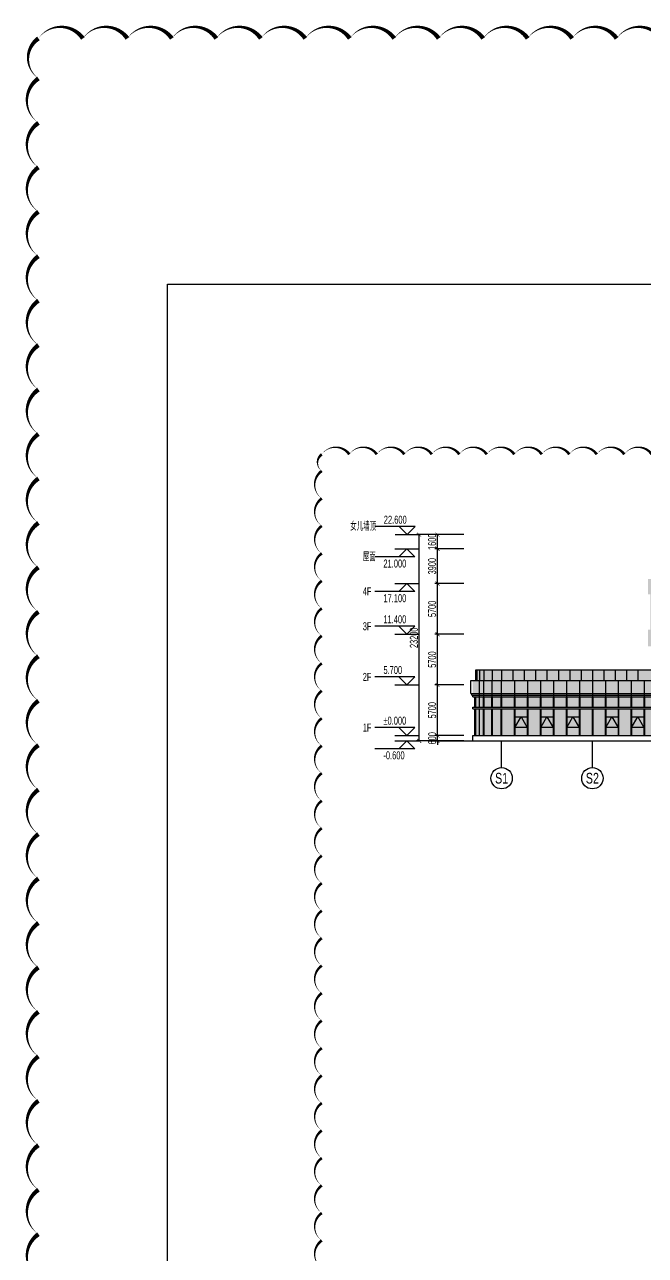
# Model space of a CAD drawing. Extents: x 1849385 to 2804940, y -773301 to -409130.
# Drawn here: x 2111773 to 2181552, y -602779 to -464342 of the extents above; entities that cross this region are included whole.
import ezdxf
from ezdxf.enums import TextEntityAlignment as Align

# ---------------------------------------------------------------- set-up
doc = ezdxf.new("R2010")
doc.units = 0
for name, color, linetype in [('#填充层', 8, 'Continuous'), ('#幕墙分格线-立面', 7, 'Continuous'), ('#文字', 2, 'Continuous'), ('#标注', 1, 'Continuous'), ('#结构边线+内凹外凸边线', 5, 'Continuous'), ('C-SHET-SHBD', 4, 'Continuous'), ('dim', 7, 'Continuous')]:
    doc.layers.add(name, color=color, linetype=linetype)
doc.styles.add('#文字', font='jrs.shx', dxfattribs={"width": 0.7, "bigfont": 'hztxt.shx'})
doc.styles.add('HZ', font='jrs.shx', dxfattribs={"width": 0.6, "bigfont": 'hztxt.shx'})
doc.styles.add('JHZX', font='jrs.shx', dxfattribs={"width": 0.6, "bigfont": 'jhz.shx'})
doc.styles.add('XD2008', font='@1romans.shx', dxfattribs={"width": 0.7, "bigfont": '!hztxt.shx'})
doc.styles.add('楷体', font='', dxfattribs={"width": 0.75})
doc.styles.get('楷体').set_extended_font_data('KaiTi_GB2312')
doc.dimstyles.new('JZBZ-300', dxfattribs={"dimscale": 300, "dimtxt": 3, "dimasz": 1.5, "dimexe": 1, "dimexo": 1, "dimgap": 0.5, "dimtad": 1, "dimdec": 0, "dimdsep": 46, "dimtxsty": 'JHZX', "dimblk1": 'ARCHTICK', "dimblk2": 'ARCHTICK', "dimsah": 1, "dimcen": 0, "dimclrd": 1, "dimclre": 1, "dimclrt": 2, "dimazin": 2, "dimtfac": 1, "dimtdec": 0, "dimtix": 1, "dimtmove": 0, "dimatfit": 3, "dimfxl": 0, "dimtolj": 1, "dimlwd": -1, "dimlwe": -1, "dimarcsym": 0})

# ---------------------------------------------------------------- blocks, each defined once
blk = doc.blocks.new('*U6')
at = {"linetype": 'ByBlock'}
blk.add_line((0, -20), (0, -10.02375), dxfattribs=at)
blk.add_circle((0, -24), 4, dxfattribs=at)
at = {"color": 2, "linetype": 'ByBlock', "style": 'JHZX', "width": 0.75}
blk.add_attdef('AXES', text='', height=4, dxfattribs=at).set_placement((0, -24), align=Align.MIDDLE_CENTER)
blk = doc.blocks.new('A3文本框')
at = {"layer": 'Defpoints', "ltscale": 500}
blk.add_lwpolyline([(10, -10), (-420, -10), (-420, 297), (10, 297)], close=True, dxfattribs=at)
at = {"layer": 'C-SHET-SHBD', "style": 'XD2008', "width": 0.7}
for tag, height, p in [('子项名称', 4.5, (-37.49, 35.41)), ('图名', 4.5, (-37.49, 24.27)), ('比例', 3, (-56.3, 8.25)), ('MQJD-01', 3, (-13.24, 2.27))]:
    blk.add_attdef(tag, text='', height=height, dxfattribs=at).set_placement(p, align=Align.CENTER)
blk = doc.blocks.new('A$C1b7c4d9e')
at = {"layer": '#标注', "color": 6, "ltscale": 300}
blk.add_lwpolyline([(-694, 0), (694, 0), (694, -1200), (-694, -1200)], close=True, dxfattribs=at)
blk.add_lwpolyline([(-694, -1200), (0, 0), (694, -1200)], dxfattribs=at)
blk = doc.blocks.new('A$C46997a60')
at = {"layer": '#幕墙分格线-立面'}
for p, q in [((-2890, 8000), (18311, 8000)), ((-2890, 6800), (-2890, 8000)), ((-2801, 8000), (-2801, 6800)), ((-2501, 8000), (-2501, 6800)), ((-2001, 8000), (-2001, 6800)), ((-1076, 8000), (-1076, 6800)), ((0, 8000), (0, 6800)), ((1276, 8000), (1276, 6800)), ((2551, 8000), (2551, 6800)), ((3827, 8000), (3827, 6800)), ((5103, 8000), (5103, 6800)), ((6379, 8000), (6379, 6800)), ((7654, 8000), (7654, 6800)), ((8930, 8000), (8930, 6800)), ((10206, 8000), (10206, 6800)), ((11481, 8000), (11481, 6800)), ((12757, 8000), (12757, 6800)), ((14033, 8000), (14033, 6800)), ((15308, 8000), (15308, 6800)), ((-3450, 5350), (-3450, 6800)), ((-3450, 6800), (198557, 6800)), ((-2501, 4950), (-2501, 6800)), ((-2001, 4950), (-2001, 6800)), ((-1076, 4950), (-1076, 6800)), ((0, 4950), (0, 6800)), ((1458, 6800), (1458, 4950)), ((2916, 6800), (2916, 4950)), ((4374, 6800), (4374, 4950)), ((5832, 6800), (5832, 4950)), ((7290, 6800), (7290, 4950)), ((8748, 6800), (8748, 4950)), ((10206, 6800), (10206, 4950)), ((11664, 6800), (11664, 4950)), ((13122, 6800), (13122, 4950)), ((14580, 6800), (14580, 4950)), ((16037, 6800), (16037, 4950)), ((-3450, 5350), (198557, 5350)), ((-3350, 5150), (-3350, 5350)), ((-3350, 5150), (198457, 5150)), ((-3250, 4950), (-3250, 5150)), ((-3250, 4950), (198357, 4950)), ((-3000, 3800), (-3000, 4950)), ((-2901, 3800), (-2901, 4950)), ((-2501, 3800), (-2501, 4950)), ((-2036, 3800), (-2036, 4950)), ((-1966, 3800), (-1966, 4950)), ((-1111, 3800), (-1111, 4950)), ((-1041, 3800), (-1041, 4950)), ((-35, 3800), (-35, 4950)), ((35, 3800), (35, 4950)), ((1423, 4950), (1423, 3800)), ((1493, 4950), (1493, 3800)), ((2881, 4950), (2881, 3800)), ((2951, 4950), (2951, 3800)), ((4339, 4950), (4339, 3800)), ((4409, 4950), (4409, 3800)), ((5797, 4950), (5797, 3800)), ((5867, 4950), (5867, 3800)), ((7255, 4950), (7255, 3800)), ((7325, 4950), (7325, 3800)), ((8713, 4950), (8713, 3800)), ((8783, 4950), (8783, 3800)), ((10171, 4950), (10171, 3800)), ((10241, 4950), (10241, 3800)), ((11629, 4950), (11629, 3800)), ((11699, 4950), (11699, 3800)), ((13087, 4950), (13087, 3800)), ((13157, 4950), (13157, 3800)), ((14545, 4950), (14545, 3800)), ((14615, 4950), (14615, 3800)), ((16002, 4950), (16002, 3800)), ((16072, 4950), (16072, 3800)), ((-3250, 3800), (196257, 3800)), ((-3250, 3600), (-3250, 3800)), ((-3250, 3600), (196257, 3600)), ((-3000, 600), (-3000, 3600)), ((-2901, 600), (-2901, 3600)), ((-2501, 600), (-2501, 3600)), ((-2036, 600), (-2036, 3600)), ((-1966, 600), (-1966, 3600)), ((-1111, 600), (-1111, 3600)), ((-1041, 600), (-1041, 3600)), ((-35, 600), (-35, 3600)), ((35, 600), (35, 3600)), ((1423, 3600), (1423, 600)), ((1493, 3600), (1493, 600)), ((2881, 3600), (2881, 600)), ((2951, 3600), (2951, 600)), ((4339, 3600), (4339, 600)), ((4409, 3600), (4409, 600)), ((5797, 3600), (5797, 600)), ((5867, 3600), (5867, 600)), ((7255, 3600), (7255, 600)), ((7325, 3600), (7325, 600)), ((8713, 3600), (8713, 600)), ((8783, 3600), (8783, 600)), ((10171, 3600), (10171, 600)), ((10241, 3600), (10241, 600)), ((11629, 3600), (11629, 600)), ((11699, 3600), (11699, 600)), ((13087, 3600), (13087, 600)), ((13157, 3600), (13157, 600)), ((14545, 3600), (14545, 600)), ((14615, 3600), (14615, 600)), ((16002, 3600), (16002, 600)), ((16072, 3600), (16072, 600)), ((-3250, 600), (196257, 600)), ((-3250, 0), (-3250, 600))]:
    blk.add_line(p, q, dxfattribs=at)
at = {"layer": '#幕墙分格线-立面', "ltscale": 300}
blk.add_lwpolyline([(-8188, 0), (200161, 0)], dxfattribs=at)
at = {"layer": '#幕墙分格线-立面', "color": 6, "ltscale": 300}
for p in [(2187, 2700), (5103, 2700), (8019, 2700), (12393, 2700), (15308, 2700)]:
    blk.add_blockref('A$C1b7c4d9e', p, dxfattribs=at)
blk = doc.blocks.new('tc1VCBN')
at = {"layer": '#填充层', "ltscale": 5}
h = blk.add_hatch(dxfattribs=at)
h.set_pattern_fill('DOTS', color=256, scale=200)
h.set_pattern_definition([(0, (-2342986.7, 521711.9), (158.75, 317.5), [0, -317.5])])
h.paths.add_polyline_path([(-149479, 0), (0, 0), (0, -2500), (-149479, -2500)])
h.paths.add_polyline_path([(-200, -6700), (-161154, -6700), (-161154, -5000), (-200, -5000)])
h.paths.add_polyline_path([(-161121, -10700), (20761, -10700), (20761, -12550), (-161121, -12550)])
h.paths.add_polyline_path([(20761, -18250), (-180862, -18250), (-180862, -16400), (20761, -16400)])
h = blk.add_hatch(dxfattribs=at)
h.set_pattern_fill('玻璃A', color=256, scale=200)
h.set_pattern_definition([(45, (-2342986.7, 521711.9), (-1131.3708, 1131.3708), [800, -800]), (45, (-2342986.7, 521994.8), (-1131.3708, 1131.3708), [400, -1200]), (45, (-2342703.9, 521711.9), (-1131.3708, 1131.3708), [400, -1200])])
h.paths.add_polyline_path([(-180486, -15200), (-159285, -15200), (-159285, -16400), (-180486, -16400)])
h.paths.add_polyline_path([(-160775, -3800), (-300, -3800), (-300, -5000), (-160775, -5000)])
h.paths.add_polyline_path([(20401, -9500), (-2527, -9500), (-2527, -10700), (20401, -10700)])
h = blk.add_hatch(dxfattribs=at)
h.set_pattern_fill('玻璃1', color=256, scale=200)
h.set_pattern_definition([(45, (-2342986.7, 521791.9), (-979.76716, 979.76716), [448, -1152]), (45, (-2342794.7, 521871.9), (-979.76716, 979.76716), [192, -1408]), (45, (-2342986.7, 521871.9), (-979.76716, 979.76716), [320, -1280]), (45, (-2342890.7, 521791.9), (1074.8023, -1074.8023), [400, -1200]), (45, (-2342986.7, 521711.9), (-979.76716, 979.76716), [640, -960]), (45, (-2342986.7, 521951.9), (-979.76716, 979.76716), [160, -1440])])
h.paths.add_polyline_path([(-18680, -10700), (-18680, -9100), (-17222, -9100), (-17222, -10700), (-2300, -10700), (-2300, -6700), (-113446, -6700), (-113446, -8000), (-114904, -8000), (-114904, -6700), (-160885, -6700), (-160885, -10700), (-151353, -10700), (-151353, -9100), (-149895, -9100), (-149895, -10700), (-130942, -10700), (-130942, -9100), (-129484, -9100), (-129484, -10700), (-110530, -10700), (-110530, -9100), (-109072, -9100), (-109072, -10700), (-79913, -10700), (-79913, -9100), (-78455, -9100), (-78455, -10700), (-59502, -10700), (-59502, -9100), (-58044, -9100), (-58044, -10700), (-39091, -10700), (-39091, -9100), (-37633, -9100), (-37633, -10700)])
h.paths.add_polyline_path([(-65369, -12550), (-65369, -13900), (-71166, -13900), (-71166, -12550), (-128026, -12550), (-128026, -13900), (-135316, -13900), (-135316, -12550), (-159285, -12550), (-159285, -16400), (20511, -16400), (20511, -12550)])
h.paths.add_polyline_path([(-69743, -19600), (-69743, -18250), (-130942, -18250), (-130942, -19600), (-142605, -19600), (-142605, -18250), (-180596, -18250), (-180596, -22600), (-146709, -22600), (-146709, -19600), (-144098, -19600), (-144098, -22600), (-125145, -22600), (-123617, -22600), (-116397, -22600), (-116397, -19600), (-114427, -19600), (-114427, -22600), (-72517, -22600), (-72517, -19600), (-71131, -19600), (-71131, -22600), (-17399, -22600), (-17399, -19600), (-15729, -19600), (-15729, -22600), (18411, -22600), (18411, -18250), (-66757, -18250), (-66757, -19600)])
blk = doc.blocks.new('LEVEL')
blk.add_line((9, 0), (0, 0))
blk.add_lwpolyline([(7.5, 3), (4.5, 0), (1.5, 3), (16.5, 3)])
at = {"style": '楷体', "width": 0.75}
blk.add_attdef('LEVEL', text='', height=3.5, dxfattribs=at).set_placement((9.33, 5.59), align=Align.MIDDLE_CENTER)
blk.add_attdef('FLOOR', text='', height=3.5, dxfattribs=at).set_placement((17.5, 3), align=Align.MIDDLE_LEFT)
blk = doc.blocks.new('_ARCHTICK')
at = {"color": 0, "linetype": 'ByBlock', "const_width": 0.15}
blk.add_lwpolyline([(-0.5, -0.5), (0.5, 0.5)], dxfattribs=at)
blk = doc.blocks.new('*D57')
at = {"layer": '#标注', "color": 1, "ltscale": 300, "transparency": 16777216}
for p, q in [((2205293, -595188), (2202013, -595188)), ((2202313, -595188), (2202313, -594738)), ((2202313, -595788), (2202313, -595188)), ((2205293, -595788), (2202013, -595788)), ((2202313, -595788), (2202313, -596238))]:
    blk.add_line(p, q, dxfattribs=at)
at = {"layer": 'Defpoints', "color": 0, "ltscale": 300, "transparency": 16777216}
for p in [(2202313, -595188), (2205593, -595188), (2205593, -595788)]:
    blk.add_point(p, dxfattribs=at)
at = {"layer": '#标注', "color": 1, "ltscale": 300, "transparency": 16777216, "xscale": 450, "yscale": 450, "zscale": 450}
for p, rotation in [((2202313, -595188), 270), ((2202313, -595788), 90)]:
    blk.add_blockref('_ARCHTICK', p, dxfattribs=dict(at, rotation=rotation))
at = {"layer": '#标注', "color": 2, "ltscale": 300, "transparency": 16777216, "insert": (2201713, -595488), "char_height": 900, "attachment_point": 5, "rotation": 90, "style": 'JHZX'}
blk.add_mtext('\\A1;600', dxfattribs=at)
blk = doc.blocks.new('*D58')
at = {"layer": '#标注', "color": 1, "ltscale": 300, "transparency": 16777216}
for p, q in [((2205293, -589488), (2202013, -589488)), ((2202313, -595188), (2202313, -589488)), ((2205293, -595188), (2202013, -595188))]:
    blk.add_line(p, q, dxfattribs=at)
at = {"layer": 'Defpoints', "color": 0, "ltscale": 300, "transparency": 16777216}
for p in [(2202313, -589488), (2205593, -589488), (2205593, -595188)]:
    blk.add_point(p, dxfattribs=at)
at = {"layer": '#标注', "color": 1, "ltscale": 300, "transparency": 16777216, "xscale": 450, "yscale": 450, "zscale": 450}
for p, rotation in [((2202313, -589488), 90), ((2202313, -595188), 270)]:
    blk.add_blockref('_ARCHTICK', p, dxfattribs=dict(at, rotation=rotation))
at = {"layer": '#标注', "color": 2, "ltscale": 300, "transparency": 16777216, "insert": (2201713, -592338), "char_height": 900, "attachment_point": 5, "rotation": 90, "style": 'JHZX'}
blk.add_mtext('\\A1;5700', dxfattribs=at)
blk = doc.blocks.new('*D59')
at = {"layer": '#标注', "color": 1, "ltscale": 300, "transparency": 16777216}
for p, q in [((2205293, -583788), (2202013, -583788)), ((2202313, -589488), (2202313, -583788)), ((2205293, -589488), (2202013, -589488))]:
    blk.add_line(p, q, dxfattribs=at)
at = {"layer": 'Defpoints', "color": 0, "ltscale": 300, "transparency": 16777216}
for p in [(2202313, -583788), (2205593, -583788), (2205593, -589488)]:
    blk.add_point(p, dxfattribs=at)
at = {"layer": '#标注', "color": 1, "ltscale": 300, "transparency": 16777216, "xscale": 450, "yscale": 450, "zscale": 450}
for p, rotation in [((2202313, -583788), 90), ((2202313, -589488), 270)]:
    blk.add_blockref('_ARCHTICK', p, dxfattribs=dict(at, rotation=rotation))
at = {"layer": '#标注', "color": 2, "ltscale": 300, "transparency": 16777216, "insert": (2201713, -586638), "char_height": 900, "attachment_point": 5, "rotation": 90, "style": 'JHZX'}
blk.add_mtext('\\A1;5700', dxfattribs=at)
blk = doc.blocks.new('*D60')
at = {"layer": '#标注', "color": 1, "ltscale": 300, "transparency": 16777216}
for p, q in [((2205293, -578088), (2202013, -578088)), ((2202313, -583788), (2202313, -578088)), ((2205293, -583788), (2202013, -583788))]:
    blk.add_line(p, q, dxfattribs=at)
at = {"layer": 'Defpoints', "color": 0, "ltscale": 300, "transparency": 16777216}
for p in [(2202313, -578088), (2205593, -578088), (2205593, -583788)]:
    blk.add_point(p, dxfattribs=at)
at = {"layer": '#标注', "color": 1, "ltscale": 300, "transparency": 16777216, "xscale": 450, "yscale": 450, "zscale": 450}
for p, rotation in [((2202313, -578088), 90), ((2202313, -583788), 270)]:
    blk.add_blockref('_ARCHTICK', p, dxfattribs=dict(at, rotation=rotation))
at = {"layer": '#标注', "color": 2, "ltscale": 300, "transparency": 16777216, "insert": (2201713, -580938), "char_height": 900, "attachment_point": 5, "rotation": 90, "style": 'JHZX'}
blk.add_mtext('\\A1;5700', dxfattribs=at)
blk = doc.blocks.new('*D61')
at = {"layer": '#标注', "color": 1, "ltscale": 300, "transparency": 16777216}
for p, q in [((2205293, -574188), (2202013, -574188)), ((2202313, -578088), (2202313, -574188)), ((2205293, -578088), (2202013, -578088))]:
    blk.add_line(p, q, dxfattribs=at)
at = {"layer": 'Defpoints', "color": 0, "ltscale": 300, "transparency": 16777216}
for p in [(2202313, -574188), (2205593, -574188), (2205593, -578088)]:
    blk.add_point(p, dxfattribs=at)
at = {"layer": '#标注', "color": 1, "ltscale": 300, "transparency": 16777216, "xscale": 450, "yscale": 450, "zscale": 450}
for p, rotation in [((2202313, -574188), 90), ((2202313, -578088), 270)]:
    blk.add_blockref('_ARCHTICK', p, dxfattribs=dict(at, rotation=rotation))
at = {"layer": '#标注', "color": 2, "ltscale": 300, "transparency": 16777216, "insert": (2201713, -576138), "char_height": 900, "attachment_point": 5, "rotation": 90, "style": 'JHZX'}
blk.add_mtext('\\A1;3900', dxfattribs=at)
blk = doc.blocks.new('*D62')
at = {"layer": '#标注', "color": 1, "ltscale": 300, "transparency": 16777216}
for p, q in [((2205293, -572588), (2202013, -572588)), ((2202313, -574188), (2202313, -572588)), ((2205293, -574188), (2202013, -574188))]:
    blk.add_line(p, q, dxfattribs=at)
at = {"layer": 'Defpoints', "color": 0, "ltscale": 300, "transparency": 16777216}
for p in [(2202313, -572588), (2205593, -572588), (2205593, -574188)]:
    blk.add_point(p, dxfattribs=at)
at = {"layer": '#标注', "color": 1, "ltscale": 300, "transparency": 16777216, "xscale": 450, "yscale": 450, "zscale": 450}
for p, rotation in [((2202313, -572588), 90), ((2202313, -574188), 270)]:
    blk.add_blockref('_ARCHTICK', p, dxfattribs=dict(at, rotation=rotation))
at = {"layer": '#标注', "color": 2, "ltscale": 300, "transparency": 16777216, "insert": (2201713, -573388), "char_height": 900, "attachment_point": 5, "rotation": 90, "style": 'JHZX'}
blk.add_mtext('\\A1;1600', dxfattribs=at)
blk = doc.blocks.new('*D63')
at = {"layer": '#标注', "color": 1, "ltscale": 300, "transparency": 16777216}
for p, q in [((2202013, -572588), (2199961, -572588)), ((2200261, -595788), (2200261, -572588)), ((2202013, -595788), (2199961, -595788))]:
    blk.add_line(p, q, dxfattribs=at)
at = {"layer": 'Defpoints', "color": 0, "ltscale": 300, "transparency": 16777216}
for p in [(2200261, -572588), (2202313, -572588), (2202313, -595788)]:
    blk.add_point(p, dxfattribs=at)
at = {"layer": '#标注', "color": 1, "ltscale": 300, "transparency": 16777216, "xscale": 450, "yscale": 450, "zscale": 450}
for p, rotation in [((2200261, -572588), 90), ((2200261, -595788), 270)]:
    blk.add_blockref('_ARCHTICK', p, dxfattribs=dict(at, rotation=rotation))
at = {"layer": '#标注', "color": 2, "ltscale": 300, "transparency": 16777216, "insert": (2199661, -584188), "char_height": 900, "attachment_point": 5, "rotation": 90, "style": 'JHZX'}
blk.add_mtext('\\A1;23200', dxfattribs=at)
blk = doc.blocks.new('fksmfs')
at = {"layer": '#标注'}
ref = blk.add_blockref('LEVEL', (-5331.8, 23200), dxfattribs=dict(at, xscale=-300, yscale=300, zscale=300))
ref.add_attrib('LEVEL', '22.600', dxfattribs={"layer": '#文字', "height": 900, "style": '#文字', "width": 0.7}).set_placement((-9317.7, 24877.8), align=Align.MIDDLE_LEFT)
ref.add_attrib('FLOOR', '女儿墙顶', dxfattribs={"layer": '#文字', "height": 900, "style": 'HZ', "width": 0.6}).set_placement((-11631.8, 24100), align=Align.MIDDLE_CENTER)
ref = blk.add_blockref('LEVEL', (-5373.8, 21600), dxfattribs=dict(at, xscale=300, yscale=300, zscale=300, rotation=180))
ref.add_attrib('LEVEL', '21.000', dxfattribs={"layer": '#文字', "height": 900, "style": '#文字', "width": 0.7}).set_placement((-9359.7, 19952.2), align=Align.MIDDLE_LEFT)
ref.add_attrib('FLOOR', '屋面', dxfattribs={"layer": '#文字', "height": 900, "style": 'HZ', "width": 0.6}).set_placement((-11673.8, 20678.7), align=Align.MIDDLE_LEFT)
ref = blk.add_blockref('LEVEL', (-5373.8, 17700), dxfattribs=dict(at, xscale=300, yscale=300, zscale=300, rotation=180.000000000011))
ref.add_attrib('LEVEL', '17.100', dxfattribs={"layer": '#文字', "height": 900, "style": '#文字', "width": 0.7}).set_placement((-9359.7, 16052.2), align=Align.MIDDLE_LEFT)
ref.add_attrib('FLOOR', '4F', dxfattribs={"layer": '#文字', "height": 900, "style": 'HZ', "width": 0.6}).set_placement((-11673.8, 16830), align=Align.MIDDLE_LEFT)
ref = blk.add_blockref('LEVEL', (-5373.8, 12000), dxfattribs=dict(at, xscale=-300, yscale=300, zscale=300))
ref.add_attrib('LEVEL', '11.400', dxfattribs={"layer": '#文字', "height": 900, "style": '#文字', "width": 0.7}).set_placement((-9359.7, 13677.8), align=Align.MIDDLE_LEFT)
ref.add_attrib('FLOOR', '3F', dxfattribs={"layer": '#文字', "height": 900, "style": 'HZ', "width": 0.6}).set_placement((-11673.8, 12900), align=Align.MIDDLE_LEFT)
ref = blk.add_blockref('LEVEL', (-5373.8, 6300), dxfattribs=dict(at, xscale=-300, yscale=300, zscale=300))
ref.add_attrib('LEVEL', '5.700', dxfattribs={"layer": '#文字', "height": 900, "style": '#文字', "width": 0.7}).set_placement((-9359.7, 7977.8), align=Align.MIDDLE_LEFT)
ref.add_attrib('FLOOR', '2F', dxfattribs={"layer": '#文字', "height": 900, "style": 'HZ', "width": 0.6}).set_placement((-11673.8, 7200), align=Align.MIDDLE_LEFT)
ref = blk.add_blockref('LEVEL', (-5373.8, 600), dxfattribs=dict(at, xscale=-300, yscale=300, zscale=300))
ref.add_attrib('LEVEL', '±0.000', dxfattribs={"layer": '#文字', "height": 900, "style": '#文字', "width": 0.7}).set_placement((-9359.7, 2277.8), align=Align.MIDDLE_LEFT)
ref.add_attrib('FLOOR', '1F', dxfattribs={"layer": '#文字', "height": 900, "style": 'HZ', "width": 0.6}).set_placement((-11673.8, 1500), align=Align.MIDDLE_LEFT)
ref = blk.add_blockref('LEVEL', (-5373.8, 0), dxfattribs=dict(at, xscale=300, yscale=300, zscale=300, rotation=180.0000000000148))
ref.add_attrib('LEVEL', '-0.600', dxfattribs={"layer": '#文字', "height": 900, "style": '#文字', "width": 0.7}).set_placement((-9359.7, -1619.9), align=Align.MIDDLE_LEFT)
at = {"layer": '#标注', "ltscale": 300}
for base, p1, p2, picture, middle in [((-3280, 23200), (0, 21600), (0, 23200), '*D62', (-3880, 22400)), ((-3280, 21600), (0, 17700), (0, 21600), '*D61', (-3880, 19650)), ((-3280, 17700), (0, 12000), (0, 17700), '*D60', (-3880, 14850)), ((-3280, 12000), (0, 6300), (0, 12000), '*D59', (-3880, 9150)), ((-3280, 6300), (0, 600), (0, 6300), '*D58', (-3880, 3450))]:
    dim = blk.add_linear_dim(base=base, p1=p1, p2=p2, angle=90, dimstyle='JZBZ-300', override={"dimtmove": 1}, dxfattribs=at)
    dim.commit()
    dim.dimension.update_dxf_attribs({"geometry": picture, "text_midpoint": middle, "insert": (-2205593, 595787.5)})
dim = blk.add_aligned_dim(p1=(-3280, 0), p2=(-3280, 23200), distance=2051.8, dimstyle='JZBZ-300', dxfattribs=at)
dim.commit()
dim.dimension.update_dxf_attribs({"geometry": '*D63', "text_midpoint": (-5931.8, 11600), "insert": (-2205593, 595787.5)})
dim = blk.add_linear_dim(base=(-3280, 600), p1=(0, 0), p2=(0, 600), angle=90, dimstyle='JZBZ-300', dxfattribs=at)
dim.commit()
dim.dimension.update_dxf_attribs({"geometry": '*D57', "text_midpoint": (-3880, 300), "insert": (-2205593, 595787.5)})

msp = doc.modelspace()

# ---------------------------------------------------------------- block references
at = {"layer": '#标注', "linetype": 'ByBlock', "xscale": 300, "yscale": 300, "zscale": 300}
for p, values in [((2165390.6, -541904.8), {'AXES': 'S1'}), ((2175596.2, -541904.8), {'AXES': 'S2'})]:
    msp.add_blockref('*U6', p, dxfattribs=at).add_auto_attribs(values)
at = {"layer": 'dim', "color": 0, "xscale": 700, "yscale": 700, "zscale": 700}
msp.add_blockref('A3文本框', (2421822.4, -701441.4), dxfattribs=at)

# ---------------------------------------------------------------- next in the draw order: block references
at = {"ltscale": 300}
msp.add_blockref('A$C46997a60', (2165390.6, -544911.9), dxfattribs=at)

# ---------------------------------------------------------------- next in the draw order: linework, layer by layer
at = {"layer": '#标注', "color": 6}
msp.add_lwpolyline([(2113325.8, -605394.2, 0, 500, -0.52056705), (2113325.8, -600394.2, 0, 500, -0.52056705), (2113325.8, -595394.2, 0, 500, -0.52056705), (2113325.8, -590394.2, 0, 500, -0.52056705), (2113325.8, -585394.2, 0, 500, -0.52056705), (2113325.8, -580394.2, 0, 500, -0.52056705), (2113325.8, -575394.2, 0, 500, -0.52056705), (2113325.8, -570394.2, 0, 500, -0.52056705), (2113325.8, -565394.2, 0, 500, -0.52056705), (2113325.8, -560394.2, 0, 500, -0.52056705), (2113325.8, -555394.2, 0, 500, -0.52056705), (2113325.8, -550394.2, 0, 500, -0.52056705), (2113325.8, -545394.2, 0, 500, -0.52056705), (2113325.8, -540394.2, 0, 500, -0.52056705), (2113325.8, -535394.2, 0, 500, -0.52056705), (2113325.8, -530394.2, 0, 500, -0.52056705), (2113325.8, -525394.2, 0, 500, -0.52056705), (2113325.8, -520394.2, 0, 500, -0.52056705), (2113325.8, -515394.2, 0, 500, -0.52056705), (2113325.8, -510394.2, 0, 500, -0.52056705), (2113325.8, -505394.2, 0, 500, -0.52056705), (2113325.8, -500394.2, 0, 500, -0.52056705), (2113325.8, -495394.2, 0, 500, -0.52056705), (2113325.8, -490394.2, 0, 500, -0.52056705), (2113325.8, -485394.2, 0, 500, -0.52056705), (2113325.8, -480394.2, 0, 500, -0.52056705), (2113325.8, -475394.2, 0, 500, -0.52056705), (2113325.8, -470394.2, 0, 500, -0.52056705), (2113325.8, -465894.5, 0, 500, -0.52056705), (2118325.8, -465894.5, 0, 500, -0.52056705), (2123325.8, -465894.5, 0, 500, -0.52056705), (2128325.8, -465894.5, 0, 500, -0.52056705), (2133325.8, -465894.5, 0, 500, -0.52056705), (2138325.8, -465894.5, 0, 500, -0.52056705), (2143325.8, -465894.5, 0, 500, -0.52056705), (2148325.8, -465894.5, 0, 500, -0.52056705), (2153325.8, -465894.5, 0, 500, -0.52056705), (2158325.8, -465894.5, 0, 500, -0.52056705), (2163325.8, -465894.5, 0, 500, -0.52056705), (2168325.8, -465894.5, 0, 500, -0.52056705), (2173325.8, -465894.5, 0, 500, -0.52056705), (2178325.8, -465894.5, 0, 500, -0.52056705), (2183325.8, -465894.5, 0, 500, -0.52056705)], format="xyseb", dxfattribs=at)
at = {"layer": '#结构边线+内凹外凸边线', "ltscale": 300, "const_width": 20}
msp.add_lwpolyline([(2363948, -538111.9), (2363948, -539561.9), (2363848, -539561.9), (2363848, -539761.9), (2363748, -539761.9), (2363748, -539961.9), (2162140.6, -539961.9), (2162140.6, -539761.9), (2162040.6, -539761.9), (2162040.6, -539561.9), (2161940.6, -539561.9), (2161940.6, -538111.9), (2363948, -538111.9)], dxfattribs=at)
at = {"layer": 'Defpoints', "color": 3}
msp.add_lwpolyline([(2145179.7, -604192.7, 0, 309.1, -0.52056705), (2145179.7, -601101.5, 0, 309.1, -0.52056705), (2145179.7, -598010.3, 0, 309.1, -0.52056705), (2145179.7, -594919.1, 0, 309.1, -0.52056705), (2145179.7, -591827.8, 0, 309.1, -0.52056705), (2145179.7, -588736.6, 0, 309.1, -0.52056705), (2145179.7, -585645.4, 0, 309.1, -0.52056705), (2145179.7, -582554.2, 0, 309.1, -0.52056705), (2145179.7, -579462.9, 0, 309.1, -0.52056705), (2145179.7, -576371.7, 0, 309.1, -0.52056705), (2145179.7, -573280.5, 0, 309.1, -0.52056705), (2145179.7, -570189.3, 0, 309.1, -0.52056705), (2145179.7, -567098, 0, 309.1, -0.52056705), (2145179.7, -564006.8, 0, 309.1, -0.52056705), (2145179.7, -560915.6, 0, 309.1, -0.52056705), (2145179.7, -557824.4, 0, 309.1, -0.52056705), (2145179.7, -554733.1, 0, 309.1, -0.52056705), (2145179.7, -551641.9, 0, 309.1, -0.52056705), (2145179.7, -548550.7, 0, 309.1, -0.52056705), (2145179.7, -545459.5, 0, 309.1, -0.52056705), (2145179.7, -542368.2, 0, 309.1, -0.52056705), (2145179.7, -539277, 0, 309.1, -0.52056705), (2145179.7, -536185.8, 0, 309.1, -0.52056705), (2145179.7, -533094.6, 0, 309.1, -0.52056705), (2145179.7, -530003.3, 0, 309.1, -0.52056705), (2145179.7, -526912.1, 0, 309.1, -0.52056705), (2145179.7, -523820.9, 0, 309.1, -0.52056705), (2145179.7, -520729.7, 0, 309.1, -0.52056705), (2145179.7, -517638.4, 0, 309.1, -0.52056705), (2145179.7, -514547.2, 0, 309.1, -0.52056705), (2145179.7, -512679.1, 0, 309.1, -0.52056705), (2148270.9, -512679.1, 0, 309.1, -0.52056705), (2151362.1, -512679.1, 0, 309.1, -0.52056705), (2154453.4, -512679.1, 0, 309.1, -0.52056705), (2157544.6, -512679.1, 0, 309.1, -0.52056705), (2160635.8, -512679.1, 0, 309.1, -0.52056705), (2163727, -512679.1, 0, 309.1, -0.52056705), (2166818.3, -512679.1, 0, 309.1, -0.52056705), (2169909.5, -512679.1, 0, 309.1, -0.52056705), (2173000.7, -512679.1, 0, 309.1, -0.52056705), (2176091.9, -512679.1, 0, 309.1, -0.52056705), (2179183.2, -512679.1, 0, 309.1, -0.52056705), (2182274.4, -512679.1, 0, 309.1, -0.52056705)], format="xyseb", dxfattribs=at)

# ---------------------------------------------------------------- next in the draw order: block references
at = {"layer": '#填充层', "ltscale": 5}
msp.add_blockref('tc1VCBN', (2342986.7, -521711.9), dxfattribs=at)
at = {"layer": '#标注', "color": 6}
msp.add_blockref('fksmfs', (2161463.2, -544911.9), dxfattribs=at)

doc.saveas('drawing.dxf')
